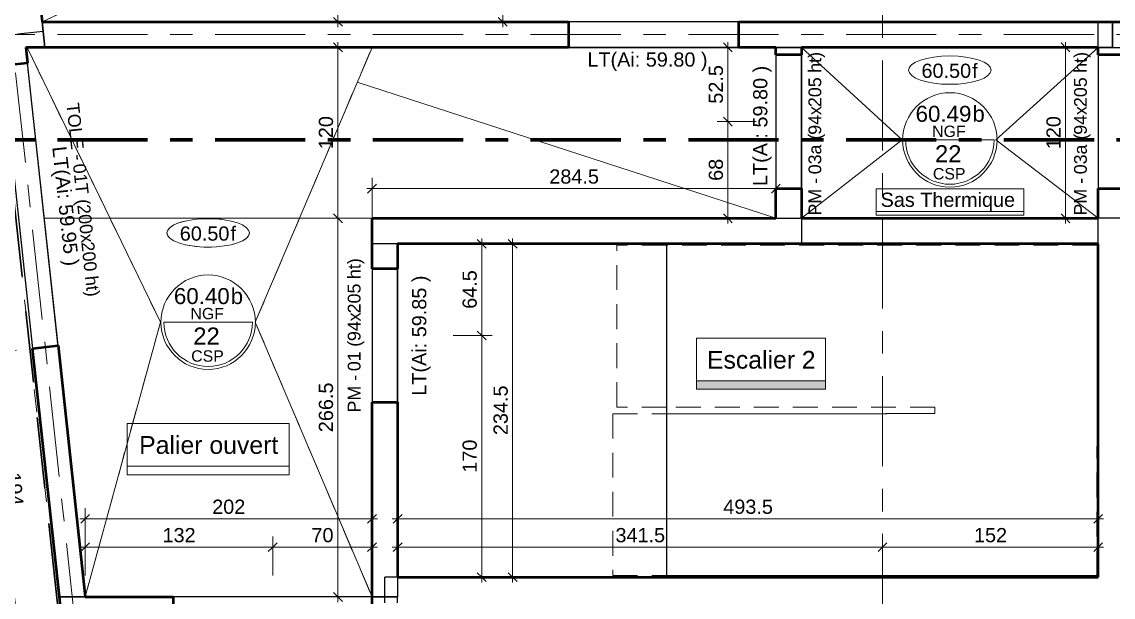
# Model space of a CAD drawing. Header units: metres. Extents: x 399 to 3028, y -427 to 863.
# Drawn here: x 404.52 to 412.21, y -392.71 to -388.66 of the extents above; entities that cross this region are included whole.
import ezdxf

# ---------------------------------------------------------------- set-up
doc = ezdxf.new("R2010")
doc.units = ezdxf.units.M
for name, pattern in [('Caché', [0.265, 0.175, -0.09]), ('Double tiret', [2.75, 1, -0.25, 0.5, -0.25, 0.5, -0.25]), ('Ligne de quadrillage', [1.11125, 0.635, -0.15875, 0.15875, -0.15875]), ('Projeté', [0.198437, 0.119063, -0.079375]), ('Tiret', [0.3175, 0.15875, -0.15875])]:
    doc.linetypes.add(name, pattern=pattern)
for name, color, linetype, lineweight in [('A-ANNO-DIMS', 211, 'Continuous', 9), ('A-ANNO-DIMS-50', 211, 'Continuous', 9), ('A-DETL', 90, 'Continuous', 18), ('A-DETL-GENF', 92, 'Continuous', 18), ('A-DOOR-IDEN', 31, 'Continuous', 18), ('A-FLOR', 192, 'Continuous', 18), ('A-GLAZ-IDEN', 152, 'Continuous', 18), ('A-WALL', 113, 'Continuous', 18), ('G-ANNO-DIMS', 111, 'Continuous', 9), ('G-ANNO-TEXT', 231, 'Continuous', 9), ('L-SITE', 91, 'Double tiret', 35), ('S-FLOR-SYMB', 171, 'Continuous', 9), ('S-GRID', 1, 'Continuous', 9), ('S-STRS-MBND', 31, 'Projeté', 18)]:
    doc.layers.add(name, color=color, linetype=linetype, lineweight=lineweight)
doc.styles.add('Arial', font='arial.ttf', dxfattribs={"height": 0.1})
doc.styles.add('Arial_10', font='arial.ttf', dxfattribs={"height": 0.12})
doc.styles.add('Arial_11', font='arial.ttf', dxfattribs={"height": 0.125})
doc.styles.add('Arial_6', font='arial.ttf', dxfattribs={"height": 0.09})
doc.styles.add('Arial_8', font='arial.ttf', dxfattribs={"height": 0.0016})
doc.styles.add('Arial_9', font='arial.ttf', dxfattribs={"height": 0.1125})
doc.dimstyles.new('AES-_COTATION_1_50', dxfattribs={"dimscale": 0.3048, "dimtxt": 0.102026, "dimasz": 0.205052, "dimexe": 0.246063, "dimexo": 0.0625, "dimgap": 0.016404, "dimtad": 1, "dimdec": 1, "dimlfac": 100, "dimrnd": 0.5, "dimdsep": 46, "dimtxsty": 'Arial', "dimblk1": 'OBLIQUE', "dimblk2": 'OBLIQUE', "dimsah": 1, "dimcen": 0.09, "dimdle": 0.123031, "dimazin": 0, "dimtfac": 1, "dimtdec": 4, "dimtix": 1, "dimtmove": 0, "dimatfit": 3, "dimfxl": 0.656168, "dimfxlon": 1, "dimtvp": 1, "dimtolj": 1, "dimtzin": 0, "dimarcsym": 2})
doc.dimstyles.new('AES-_COTATION_1_50_2', dxfattribs={"dimscale": 0.3048, "dimtxt": 0.102026, "dimasz": 0.205052, "dimexe": 0.246063, "dimexo": 0.0625, "dimgap": 0.016404, "dimtad": 1, "dimdec": 1, "dimlfac": 100, "dimrnd": 0.5, "dimdsep": 46, "dimtxsty": 'Arial', "dimblk1": 'OBLIQUE', "dimblk2": 'OBLIQUE', "dimsah": 1, "dimcen": 0.09, "dimdle": 0.123031, "dimazin": 0, "dimtfac": 1, "dimtdec": 4, "dimtix": 1, "dimtmove": 0, "dimatfit": 3, "dimfxl": 0.656168, "dimfxlon": 1, "dimtvp": 1, "dimtolj": 1, "dimtzin": 0, "dimarcsym": 2})
doc.dimstyles.new('AES-_COTATION_1_50_3', dxfattribs={"dimscale": 0.3048, "dimtxt": 0.102026, "dimasz": 0.205052, "dimexe": 0.246063, "dimexo": 0.0625, "dimgap": 0.016404, "dimtad": 1, "dimdec": 1, "dimlfac": 100, "dimrnd": 0.5, "dimdsep": 46, "dimtxsty": 'Arial', "dimblk1": 'OBLIQUE', "dimblk2": 'OBLIQUE', "dimsah": 1, "dimcen": 0.09, "dimdle": 0.123031, "dimazin": 0, "dimtfac": 1, "dimtdec": 4, "dimtix": 1, "dimtmove": 0, "dimatfit": 3, "dimfxl": 0.656168, "dimfxlon": 1, "dimtvp": 1, "dimtolj": 1, "dimtzin": 0, "dimarcsym": 2})

# ---------------------------------------------------------------- blocks, each defined once
blk = doc.blocks.new('Family - ___-883270-AES_EXE_BET_TZ_R_1_COF_0100-Plan coffrage PH R_1 Diffusion')
at = {"layer": 'A-DETL', "linetype": 'Tiret'}
blk.add_line((441.0484, -340.5755), (447.9666, -373.0035), dxfattribs=at)
at = {"layer": 'L-SITE'}
blk.add_line((441.0484, -340.5755), (447.9666, -373.0035), dxfattribs=at)
blk = doc.blocks.new('AES-Etiquette Dalle CSP brut vide - Dalle bidirectionnelle-1774923-AES_EXE_BET_TZ_R_1_COF_0100-Plan coffrage PH R_1 Diffusion')
at = {"layer": 'S-FLOR-SYMB'}
blk.add_line((-0.00624, 0), (0.00624, 0), dxfattribs=at)
blk.add_circle((0, 0), 0.00665, dxfattribs=at)
blk.add_arc((0, 0), 0.00624, 180, 360, dxfattribs=at)
at = {"layer": 'S-FLOR-SYMB', "char_height": 0.0016, "attachment_point": 1, "style": 'Arial_8'}
for s, insert, width in [('NGF', (-0.00249, 0.00201), 0.0058523), ('CSP', (-0.00239, -0.00396), 0.005692)]:
    blk.add_mtext(s, dxfattribs=dict(at, insert=insert, width=width))
blk = doc.blocks.new('DIMBLOCK27-AES_EXE_BET_TZ_R_1_COF_0100-Plan coffrage PH R_1 Diffusion')
at = {"layer": 'A-ANNO-DIMS-50', "transparency": 16777216}
for p, q in [((409.6911, -388.8353), (409.4161, -388.8353)), ((409.4911, -388.8353), (409.4598, -388.8041)), ((409.4911, -388.7978), (409.4911, -389.3578)), ((409.4911, -388.8353), (409.5223, -388.8666)), ((409.4911, -388.8353), (409.6911, -388.8353)), ((409.6911, -389.3578), (409.4161, -389.3578)), ((409.4911, -389.3578), (409.4598, -389.3266)), ((409.4911, -389.3578), (409.5223, -389.3891)), ((409.4911, -389.3578), (409.6911, -389.3578))]:
    blk.add_line(p, q, dxfattribs=at)
at = {"layer": 'A-ANNO-DIMS-50', "color": 0, "transparency": 16777216, "insert": (409.3562, -389.2315), "char_height": 0.1, "width": 0.323972, "attachment_point": 1, "rotation": 90, "line_spacing_factor": 0.941778, "style": 'Arial'}
blk.add_mtext('52.5', dxfattribs=at)
blk = doc.blocks.new('_Oblique')
at = {"color": 0, "linetype": 'ByBlock', "lineweight": -2}
blk.add_line((-0.5, -0.5), (0.5, 0.5), dxfattribs=at)
blk = doc.blocks.new('DIMBLOCK28-AES_EXE_BET_TZ_R_1_COF_0100-Plan coffrage PH R_1 Diffusion')
at = {"layer": 'A-ANNO-DIMS-50', "transparency": 16777216}
for p, q in [((409.6911, -389.3578), (409.4161, -389.3578)), ((409.4911, -389.3578), (409.4598, -389.3266)), ((409.4911, -389.3578), (409.4911, -390.0753)), ((409.4911, -389.3578), (409.5223, -389.3891)), ((409.4911, -389.3578), (409.6911, -389.3578)), ((409.6911, -390.0377), (409.4161, -390.0378)), ((409.4911, -390.0378), (409.4598, -390.0065)), ((409.4911, -390.0378), (409.6911, -390.0377)), ((409.4911, -390.0378), (409.5223, -390.069))]:
    blk.add_line(p, q, dxfattribs=at)
at = {"layer": 'A-ANNO-DIMS-50', "color": 0, "transparency": 16777216, "insert": (409.3563, -389.7747), "char_height": 0.1, "width": 0.184588, "attachment_point": 1, "rotation": 90, "line_spacing_factor": 0.941778, "style": 'Arial'}
blk.add_mtext('68', dxfattribs=at)
blk = doc.blocks.new('DIMBLOCK32-AES_EXE_BET_TZ_R_1_COF_0100-Plan coffrage PH R_1 Diffusion')
at = {"layer": 'A-ANNO-DIMS-50', "transparency": 16777216}
for p, q in [((407.9567, -390.2178), (407.6817, -390.2178)), ((407.7567, -390.2178), (407.7254, -390.1865)), ((407.7567, -390.1803), (407.7567, -390.8635)), ((407.7567, -390.2178), (407.7879, -390.249)), ((407.7567, -390.2178), (407.9567, -390.2178)), ((407.7567, -390.8635), (407.7254, -390.8322)), ((407.5567, -390.8635), (407.8317, -390.8635)), ((407.7567, -390.8635), (407.5567, -390.8635)), ((407.7567, -390.8635), (407.7879, -390.8947))]:
    blk.add_line(p, q, dxfattribs=at)
at = {"layer": 'A-ANNO-DIMS-50', "color": 0, "transparency": 16777216, "insert": (407.6219, -390.6756), "char_height": 0.1, "width": 0.323972, "attachment_point": 1, "rotation": 90, "line_spacing_factor": 0.941778, "style": 'Arial'}
blk.add_mtext('64.5', dxfattribs=at)
blk = doc.blocks.new('DIMBLOCK33-AES_EXE_BET_TZ_R_1_COF_0100-Plan coffrage PH R_1 Diffusion')
at = {"layer": 'A-ANNO-DIMS-50', "transparency": 16777216}
for p, q in [((407.7567, -390.8635), (407.7254, -390.8322)), ((407.5567, -390.8635), (407.8317, -390.8635)), ((407.7567, -390.8635), (407.5567, -390.8635)), ((407.7567, -390.8635), (407.7567, -392.602)), ((407.7567, -390.8635), (407.7879, -390.8947)), ((407.7567, -392.5645), (407.7254, -392.5332)), ((407.9567, -392.5645), (407.6817, -392.5645)), ((407.7567, -392.5645), (407.7879, -392.5957)), ((407.7567, -392.5645), (407.9567, -392.5645))]:
    blk.add_line(p, q, dxfattribs=at)
at = {"layer": 'A-ANNO-DIMS-50', "color": 0, "transparency": 16777216, "insert": (407.6219, -391.8293), "char_height": 0.1, "width": 0.276883, "attachment_point": 1, "rotation": 90, "line_spacing_factor": 0.941778, "style": 'Arial'}
blk.add_mtext('170', dxfattribs=at)
blk = doc.blocks.new('DIMBLOCK34-AES_EXE_BET_TZ_R_1_COF_0100-Plan coffrage PH R_1 Diffusion')
at = {"layer": 'A-ANNO-DIMS-50', "transparency": 16777216}
for p, q in [((408.1749, -390.2178), (407.8999, -390.2178)), ((407.9749, -390.2178), (407.9436, -390.1865)), ((407.9749, -390.1803), (407.9749, -392.602)), ((407.9749, -390.2178), (408.0061, -390.249)), ((407.9749, -390.2178), (408.1749, -390.2178)), ((407.9749, -392.5645), (407.9436, -392.5332)), ((408.1749, -392.5645), (407.8999, -392.5645)), ((407.9749, -392.5645), (408.0061, -392.5957)), ((407.9749, -392.5645), (408.1749, -392.5645))]:
    blk.add_line(p, q, dxfattribs=at)
at = {"layer": 'A-ANNO-DIMS-50', "color": 0, "transparency": 16777216, "insert": (407.8401, -391.5646), "char_height": 0.1, "width": 0.416266, "attachment_point": 1, "rotation": 90, "line_spacing_factor": 0.941778, "style": 'Arial'}
blk.add_mtext('234.5', dxfattribs=at)
blk = doc.blocks.new('DIMBLOCK35-AES_EXE_BET_TZ_R_1_COF_0100-Plan coffrage PH R_1 Diffusion')
at = {"layer": 'A-ANNO-DIMS-50', "transparency": 16777216}
for p, q in [((407.1645, -392.3536), (407.1645, -392.0786)), ((412.0998, -392.3536), (412.0998, -392.0786)), ((412.1373, -392.1536), (407.127, -392.1536)), ((407.1645, -392.1536), (407.1332, -392.1849)), ((407.1645, -392.1536), (407.1957, -392.1224)), ((407.1645, -392.1536), (407.1645, -392.3536)), ((412.0998, -392.1536), (412.0685, -392.1849)), ((412.0998, -392.1536), (412.131, -392.1224)), ((412.0998, -392.1536), (412.0998, -392.3536))]:
    blk.add_line(p, q, dxfattribs=at)
at = {"layer": 'A-ANNO-DIMS-50', "color": 0, "transparency": 16777216, "insert": (409.4587, -392.0188), "char_height": 0.1, "width": 0.416266, "attachment_point": 1, "line_spacing_factor": 0.941778, "style": 'Arial'}
blk.add_mtext('493.5', dxfattribs=at)
blk = doc.blocks.new('DIMBLOCK328-AES_EXE_BET_TZ_R_1_COF_0100-Plan coffrage PH R_1 Diffusion')
at = {"layer": 'A-ANNO-DIMS-50', "transparency": 16777216}
for p, q in [((404.4794, -390.9664), (404.206, -390.9959)), ((404.2806, -390.9878), (404.2462, -390.9601)), ((404.2766, -390.9505), (404.4929, -392.9548)), ((404.2806, -390.9878), (404.4794, -390.9664)), ((404.2806, -390.9878), (404.315, -391.0155)), ((404.6877, -392.8961), (404.4143, -392.9256)), ((404.4889, -392.9175), (404.4545, -392.8898)), ((404.4889, -392.9175), (404.6877, -392.8961)), ((404.4889, -392.9175), (404.5233, -392.9453))]:
    blk.add_line(p, q, dxfattribs=at)
at = {"layer": 'A-ANNO-DIMS-50', "color": 0, "transparency": 16777216, "insert": (404.5064, -391.8235), "char_height": 0.1, "width": 0.276883, "attachment_point": 1, "rotation": 276.16056, "line_spacing_factor": 0.941778, "style": 'Arial'}
blk.add_mtext('194', dxfattribs=at)
blk = doc.blocks.new('DIMBLOCK603-AES_EXE_BET_TZ_R_1_COF_0100-Plan coffrage PH R_1 Diffusion')
at = {"layer": 'A-ANNO-DIMS-50', "transparency": 16777216}
for p, q in [((406.9443, -384.928), (406.6693, -384.928)), ((406.7443, -384.928), (406.7131, -384.8967)), ((406.7443, -384.8905), (406.7443, -388.6928)), ((406.7443, -384.928), (406.7756, -384.9592)), ((406.7443, -384.928), (406.9443, -384.928)), ((406.9443, -388.6553), (406.6693, -388.6553)), ((406.7443, -388.6553), (406.7131, -388.6241)), ((406.7443, -388.6553), (406.7756, -388.6866)), ((406.7443, -388.6553), (406.9443, -388.6553))]:
    blk.add_line(p, q, dxfattribs=at)
at = {"layer": 'A-ANNO-DIMS-50', "color": 0, "transparency": 16777216, "insert": (406.6095, -386.9651), "char_height": 0.1, "width": 0.416266, "attachment_point": 1, "rotation": 90, "line_spacing_factor": 0.941778, "style": 'Arial'}
blk.add_mtext('372.5', dxfattribs=at)
blk = doc.blocks.new('DIMBLOCK690-AES_EXE_BET_TZ_R_1_COF_0100-Plan coffrage PH R_1 Diffusion')
at = {"layer": 'A-ANNO-DIMS-50', "transparency": 16777216}
for p, q in [((408.1049, -387.2751), (407.8299, -387.2751)), ((407.9049, -387.2751), (407.8737, -387.2438)), ((407.9049, -387.2751), (407.9049, -388.6928)), ((407.9049, -387.2751), (407.9362, -387.3063)), ((407.9049, -387.2751), (408.1049, -387.2751)), ((408.1049, -388.6553), (407.8299, -388.6553)), ((407.9049, -388.6553), (407.8737, -388.6241)), ((407.9049, -388.6553), (407.9362, -388.6866)), ((407.9049, -388.6553), (408.1049, -388.6553))]:
    blk.add_line(p, q, dxfattribs=at)
at = {"layer": 'A-ANNO-DIMS-50', "color": 0, "transparency": 16777216, "insert": (407.7701, -388.0806), "char_height": 0.1, "width": 0.276883, "attachment_point": 1, "rotation": 90, "line_spacing_factor": 0.941778, "style": 'Arial'}
blk.add_mtext('138', dxfattribs=at)
blk = doc.blocks.new('DIMBLOCK691-AES_EXE_BET_TZ_R_1_COF_0100-Plan coffrage PH R_1 Diffusion')
at = {"layer": 'A-ANNO-DIMS-50', "transparency": 16777216}
for p, q in [((404.9631, -392.5536), (404.9631, -392.2786)), ((406.2846, -392.5536), (406.2846, -392.2786)), ((404.9256, -392.3536), (406.2846, -392.3536)), ((404.9631, -392.3536), (404.9319, -392.3848)), ((404.9631, -392.3536), (404.9944, -392.3223)), ((404.9631, -392.3536), (404.9631, -392.5536)), ((406.2846, -392.3536), (406.2533, -392.3848)), ((406.2846, -392.3536), (406.3158, -392.3223)), ((406.2846, -392.3536), (406.2846, -392.5536))]:
    blk.add_line(p, q, dxfattribs=at)
at = {"layer": 'A-ANNO-DIMS-50', "color": 0, "transparency": 16777216, "insert": (405.5085, -392.2187), "char_height": 0.1, "width": 0.276883, "attachment_point": 1, "line_spacing_factor": 0.941778, "style": 'Arial'}
blk.add_mtext('132', dxfattribs=at)
blk = doc.blocks.new('DIMBLOCK692-AES_EXE_BET_TZ_R_1_COF_0100-Plan coffrage PH R_1 Diffusion')
at = {"layer": 'A-ANNO-DIMS-50', "transparency": 16777216}
for p, q in [((406.9845, -392.1536), (406.9845, -392.4286)), ((406.9845, -392.3536), (406.9845, -392.1536)), ((406.2846, -392.5536), (406.2846, -392.2786)), ((406.2846, -392.3536), (406.2533, -392.3848)), ((406.2846, -392.3536), (406.3158, -392.3223)), ((406.2846, -392.3536), (407.022, -392.3536)), ((406.2846, -392.3536), (406.2846, -392.5536)), ((406.9845, -392.3536), (406.9532, -392.3848)), ((406.9845, -392.3536), (407.0157, -392.3223))]:
    blk.add_line(p, q, dxfattribs=at)
at = {"layer": 'A-ANNO-DIMS-50', "color": 0, "transparency": 16777216, "insert": (406.5576, -392.2187), "char_height": 0.1, "width": 0.184588, "attachment_point": 1, "line_spacing_factor": 0.941778, "style": 'Arial'}
blk.add_mtext('70', dxfattribs=at)
blk = doc.blocks.new('DIMBLOCK693-AES_EXE_BET_TZ_R_1_COF_0100-Plan coffrage PH R_1 Diffusion')
at = {"layer": 'A-ANNO-DIMS-50', "transparency": 16777216}
for p, q in [((406.9845, -391.9536), (406.9845, -392.2286)), ((406.9845, -392.1536), (406.9845, -391.9536)), ((404.9631, -392.3536), (404.9631, -392.0786)), ((404.9256, -392.1536), (407.022, -392.1536)), ((404.9631, -392.1536), (404.9319, -392.1849)), ((404.9631, -392.1536), (404.9944, -392.1224)), ((404.9631, -392.1536), (404.9631, -392.3536)), ((406.9845, -392.1536), (406.9532, -392.1849)), ((406.9845, -392.1536), (407.0157, -392.1224))]:
    blk.add_line(p, q, dxfattribs=at)
at = {"layer": 'A-ANNO-DIMS-50', "color": 0, "transparency": 16777216, "insert": (405.8584, -392.0188), "char_height": 0.1, "width": 0.276883, "attachment_point": 1, "line_spacing_factor": 0.941778, "style": 'Arial'}
blk.add_mtext('202', dxfattribs=at)
blk = doc.blocks.new('DIMBLOCK694-AES_EXE_BET_TZ_R_1_COF_0100-Plan coffrage PH R_1 Diffusion')
at = {"layer": 'A-ANNO-DIMS-50', "transparency": 16777216}
for p, q in [((409.8288, -389.629), (409.8288, -389.904)), ((409.8288, -389.829), (409.8288, -389.629)), ((406.9845, -390.029), (406.9845, -389.754)), ((406.947, -389.829), (409.8663, -389.829)), ((406.9845, -389.829), (406.9532, -389.8603)), ((406.9845, -389.829), (407.0157, -389.7978)), ((406.9845, -389.829), (406.9845, -390.029)), ((409.8288, -389.829), (409.7975, -389.8603)), ((409.8288, -389.829), (409.86, -389.7978))]:
    blk.add_line(p, q, dxfattribs=at)
at = {"layer": 'A-ANNO-DIMS-50', "color": 0, "transparency": 16777216, "insert": (408.2332, -389.6942), "char_height": 0.1, "width": 0.416266, "attachment_point": 1, "line_spacing_factor": 0.941778, "style": 'Arial'}
blk.add_mtext('284.5', dxfattribs=at)
blk = doc.blocks.new('DIMBLOCK695-AES_EXE_BET_TZ_R_1_COF_0100-Plan coffrage PH R_1 Diffusion')
at = {"layer": 'A-ANNO-DIMS-50', "transparency": 16777216}
for p, q in [((412.0698, -388.8353), (411.7948, -388.8353)), ((411.8698, -388.8353), (411.8385, -388.804)), ((411.8698, -388.7978), (411.8698, -390.0753)), ((411.8698, -388.8353), (411.901, -388.8665)), ((411.8698, -388.8353), (412.0698, -388.8353)), ((412.0698, -390.0377), (411.7948, -390.0378)), ((411.8698, -390.0378), (411.8385, -390.0065)), ((411.8698, -390.0378), (412.0698, -390.0377)), ((411.8698, -390.0378), (411.901, -390.069))]:
    blk.add_line(p, q, dxfattribs=at)
at = {"layer": 'A-ANNO-DIMS-50', "color": 0, "transparency": 16777216, "insert": (411.7349, -389.5519), "char_height": 0.1, "width": 0.276883, "attachment_point": 1, "rotation": 90, "line_spacing_factor": 0.941778, "style": 'Arial'}
blk.add_mtext('120', dxfattribs=at)
blk = doc.blocks.new('DIMBLOCK696-AES_EXE_BET_TZ_R_1_COF_0100-Plan coffrage PH R_1 Diffusion')
at = {"layer": 'A-ANNO-DIMS-50', "transparency": 16777216}
for p, q in [((410.5806, -392.5536), (410.5806, -392.2786)), ((412.0998, -392.5536), (412.0998, -392.2786)), ((410.5806, -392.3536), (410.5494, -392.3848)), ((410.5806, -392.3536), (410.6119, -392.3223)), ((412.1373, -392.3536), (410.5806, -392.3536)), ((410.5806, -392.3536), (410.5806, -392.5536)), ((412.0998, -392.3536), (412.0685, -392.3848)), ((412.0998, -392.3536), (412.131, -392.3223)), ((412.0998, -392.3536), (412.0998, -392.5536))]:
    blk.add_line(p, q, dxfattribs=at)
at = {"layer": 'A-ANNO-DIMS-50', "color": 0, "transparency": 16777216, "insert": (411.2248, -392.2187), "char_height": 0.1, "width": 0.276883, "attachment_point": 1, "line_spacing_factor": 0.941778, "style": 'Arial'}
blk.add_mtext('152', dxfattribs=at)
blk = doc.blocks.new('DIMBLOCK697-AES_EXE_BET_TZ_R_1_COF_0100-Plan coffrage PH R_1 Diffusion')
at = {"layer": 'A-ANNO-DIMS-50', "transparency": 16777216}
for p, q in [((407.1645, -392.5536), (407.1645, -392.2786)), ((410.5806, -392.5536), (410.5806, -392.2786)), ((410.5806, -392.3536), (407.127, -392.3536)), ((407.1645, -392.3536), (407.1332, -392.3848)), ((407.1645, -392.3536), (407.1957, -392.3223)), ((407.1645, -392.3536), (407.1645, -392.5536)), ((410.5806, -392.3536), (410.5494, -392.3848)), ((410.5806, -392.3536), (410.6119, -392.3223)), ((410.5806, -392.3536), (410.5806, -392.5536))]:
    blk.add_line(p, q, dxfattribs=at)
at = {"layer": 'A-ANNO-DIMS-50', "color": 0, "transparency": 16777216, "insert": (408.6991, -392.2187), "char_height": 0.1, "width": 0.416266, "attachment_point": 1, "line_spacing_factor": 0.941778, "style": 'Arial'}
blk.add_mtext('341.5', dxfattribs=at)
blk = doc.blocks.new('AES-Etiquette Dalle CSP brut vide - Dalle bidirectionnelle-1773719-AES_EXE_BET_TZ_R_1_COF_0100-Plan coffrage PH R_1 Diffusion')
at = {"layer": 'S-FLOR-SYMB'}
blk.add_line((-0.00624, 0), (0.00624, 0), dxfattribs=at)
blk.add_circle((0, 0), 0.00665, dxfattribs=at)
blk.add_arc((0, 0), 0.00624, 180, 360, dxfattribs=at)
at = {"layer": 'S-FLOR-SYMB', "char_height": 0.0016, "attachment_point": 1, "style": 'Arial_8'}
for s, insert, width in [('NGF', (-0.00249, 0.00201), 0.0058523), ('CSP', (-0.00239, -0.00396), 0.005692)]:
    blk.add_mtext(s, dxfattribs=dict(at, insert=insert, width=width))
blk = doc.blocks.new('DIMBLOCK701-AES_EXE_BET_TZ_R_1_COF_0100-Plan coffrage PH R_1 Diffusion')
at = {"layer": 'A-ANNO-DIMS-50', "transparency": 16777216}
for p, q in [((406.7443, -390.0003), (406.7443, -392.7413)), ((406.9443, -390.0378), (406.6693, -390.0378)), ((406.7443, -390.0378), (406.7131, -390.0065)), ((406.7443, -390.0378), (406.7756, -390.069)), ((406.7443, -390.0378), (406.9443, -390.0378)), ((406.7443, -392.7038), (406.7131, -392.6726)), ((406.9443, -392.7038), (406.6693, -392.7038)), ((406.7443, -392.7038), (406.7756, -392.7351)), ((406.7443, -392.7038), (406.9443, -392.7038))]:
    blk.add_line(p, q, dxfattribs=at)
at = {"layer": 'A-ANNO-DIMS-50', "color": 0, "transparency": 16777216, "insert": (406.6095, -391.5442), "char_height": 0.1, "width": 0.416266, "attachment_point": 1, "rotation": 90, "line_spacing_factor": 0.941778, "style": 'Arial'}
blk.add_mtext('266.5', dxfattribs=at)
blk = doc.blocks.new('DIMBLOCK702-AES_EXE_BET_TZ_R_1_COF_0100-Plan coffrage PH R_1 Diffusion')
at = {"layer": 'A-ANNO-DIMS-50', "transparency": 16777216}
for p, q in [((406.9443, -388.8353), (406.6693, -388.8353)), ((406.7443, -388.8353), (406.7131, -388.8041)), ((406.7443, -388.7978), (406.7443, -390.0753)), ((406.7443, -388.8353), (406.7756, -388.8666)), ((406.7443, -388.8353), (406.9443, -388.8353)), ((406.9443, -390.0378), (406.6693, -390.0378)), ((406.7443, -390.0378), (406.7131, -390.0065)), ((406.7443, -390.0378), (406.7756, -390.069)), ((406.7443, -390.0378), (406.9443, -390.0378))]:
    blk.add_line(p, q, dxfattribs=at)
at = {"layer": 'A-ANNO-DIMS-50', "color": 0, "transparency": 16777216, "insert": (406.6095, -389.5519), "char_height": 0.1, "width": 0.276883, "attachment_point": 1, "rotation": 90, "line_spacing_factor": 0.941778, "style": 'Arial'}
blk.add_mtext('120', dxfattribs=at)

msp = doc.modelspace()

# ---------------------------------------------------------------- hatches: boundary and pattern name
at = {"layer": 'A-DETL-GENF'}
msp.add_hatch(color=9, dxfattribs=at).paths.add_polyline_path([(409.2695, -391.2422), (410.1788, -391.2422), (410.1788, -391.1822), (409.2695, -391.1822)])

# ---------------------------------------------------------------- linework, layer by layer
at = {"layer": 'A-DETL', "color": 51}
for p, q in [((409.7247, -386.2656), (404.661, -388.6553)), ((405.4938, -390.7696), (404.5538, -388.8353)), ((406.1618, -390.7696), (406.9845, -388.8353)), ((410.7177, -389.4865), (410.0096, -388.8352)), ((411.3796, -389.4863), (412.0998, -388.8353)), ((406.8805, -389.0798), (409.8288, -390.0378)), ((410.7177, -389.4865), (410.0087, -390.0378)), ((411.3796, -389.4863), (412.0998, -390.0378)), ((405.4938, -390.7696), (404.9631, -392.7038)), ((406.1618, -390.7696), (406.9845, -392.7038))]:
    msp.add_line(p, q, dxfattribs=at)
at = {"layer": 'A-DETL', "linetype": 'Tiret'}
for p, q in [((409.7247, -386.2656), (404.661, -388.6553)), ((405.4938, -390.7696), (404.5538, -388.8353)), ((406.1618, -390.7696), (406.9845, -388.8353)), ((405.4938, -390.7696), (404.9631, -392.7038)), ((406.1618, -390.7696), (406.9845, -392.7038))]:
    msp.add_line(p, q, dxfattribs=at)
at = {"layer": 'A-DETL'}
for p, q in [((410.5347, -389.8307), (411.5747, -389.8307)), ((410.5347, -389.9907), (410.5347, -389.8307)), ((411.5747, -389.8307), (411.5747, -389.9907)), ((411.5747, -389.9907), (410.5347, -389.9907)), ((410.5347, -389.9907), (410.5347, -390.0154)), ((411.5747, -389.9907), (410.5347, -389.9907)), ((411.5747, -390.0154), (411.5747, -389.9907)), ((406.9845, -390.0378), (404.6753, -390.0378)), ((410.5347, -390.0154), (411.5747, -390.0154)), ((409.2695, -390.8822), (410.1788, -390.8822)), ((409.2695, -391.1822), (409.2695, -390.8822)), ((410.1788, -390.8822), (410.1788, -391.1822)), ((410.1788, -391.1822), (409.2695, -391.1822)), ((409.2695, -391.1822), (409.2695, -391.2422)), ((410.1788, -391.1822), (409.2695, -391.1822)), ((410.1788, -391.2422), (410.1788, -391.1822)), ((409.2695, -391.2422), (410.1788, -391.2422)), ((405.2599, -391.4832), (406.3999, -391.4832)), ((405.2599, -391.7832), (405.2599, -391.4832)), ((406.3999, -391.4832), (406.3999, -391.7832)), ((406.3999, -391.7832), (405.2599, -391.7832)), ((405.2599, -391.7832), (405.2599, -391.8432)), ((406.3999, -391.7832), (405.2599, -391.7832)), ((405.2599, -391.8432), (406.3999, -391.8432)), ((406.3999, -391.8432), (406.3999, -391.7832))]:
    msp.add_line(p, q, dxfattribs=at)
at = {"layer": 'A-DETL', "color": 51}
for centre in [(411.0547, -388.9951), (405.8299, -390.141)]:
    msp.add_ellipse(centre, major_axis=(-0.2909, 0), ratio=0.343791, dxfattribs=at)
at = {"layer": 'A-DETL', "linetype": 'Tiret'}
msp.add_ellipse((405.8299, -390.141), major_axis=(-0.2909, 0), ratio=0.343791, dxfattribs=at)
at = {"layer": 'A-DETL-GENF', "linetype": 'Tiret'}
for p, q in [((411.5747, -389.9907), (410.5347, -389.9907)), ((410.5347, -389.9907), (410.5347, -390.0154)), ((411.5747, -390.0154), (411.5747, -389.9907)), ((410.5347, -390.0154), (411.5747, -390.0154)), ((410.1788, -391.1822), (409.2695, -391.1822)), ((409.2695, -391.1822), (409.2695, -391.2422)), ((410.1788, -391.2422), (410.1788, -391.1822)), ((409.2695, -391.2422), (410.1788, -391.2422)), ((406.3999, -391.7832), (405.2599, -391.7832)), ((405.2599, -391.7832), (405.2599, -391.8432)), ((405.2599, -391.8432), (406.3999, -391.8432)), ((406.3999, -391.8432), (406.3999, -391.7832))]:
    msp.add_line(p, q, dxfattribs=at)
at = {"layer": 'A-FLOR', "color": 31, "lineweight": 25}
for p, q in [((404.661, -388.6554), (404.4659, -386.8453)), ((404.6804, -388.8354), (404.661, -388.6554)), ((404.5456, -388.8354), (410.0096, -388.8353)), ((404.9631, -392.7038), (404.5456, -388.8354)), ((410.0096, -388.8353), (404.6804, -388.8354)), ((410.0087, -390.0378), (410.0096, -388.8352)), ((410.0096, -388.8353), (410.0087, -390.0378)), ((410.0087, -390.0378), (410.0086, -390.2178)), ((412.0998, -390.0378), (410.0087, -390.0378)), ((412.2797, -390.0378), (412.0998, -390.0378)), ((410.0086, -390.2178), (407.1645, -390.2178)), ((407.1645, -390.2178), (407.1645, -392.7038)), ((407.1645, -390.2178), (409.0597, -390.2178)), ((407.1645, -392.5645), (407.1645, -390.2178)), ((409.0597, -390.2178), (409.0598, -392.5645)), ((409.0598, -392.5645), (407.1645, -392.5645)), ((406.9845, -392.7038), (404.9631, -392.7038)), ((407.1645, -392.7038), (406.9845, -392.7038))]:
    msp.add_line(p, q, dxfattribs=at)
at = {"layer": 'A-WALL', "color": 2, "lineweight": 50}
for p, q in [((404.4659, -386.8453), (404.661, -388.6554)), ((404.661, -388.6554), (408.3688, -388.6553)), ((408.3688, -388.6553), (408.3688, -388.8353)), ((409.5688, -388.8353), (409.5688, -388.6553)), ((409.5688, -388.6553), (412.2006, -388.6553)), ((412.2006, -388.6553), (414.66, -388.6552)), ((408.3688, -388.8353), (404.5456, -388.8354)), ((404.5456, -388.8354), (404.5575, -388.9463)), ((409.8288, -388.8353), (409.5688, -388.8353)), ((409.8288, -388.8878), (409.8288, -388.8353)), ((412.0998, -388.8353), (410.0088, -388.8353)), ((410.0088, -388.8353), (410.0088, -388.8878)), ((412.0998, -388.8878), (412.0998, -388.8353)), ((410.0088, -388.8878), (409.8288, -388.8878)), ((412.2798, -388.8878), (412.0998, -388.8878)), ((404.5575, -388.9463), (404.3786, -388.9656)), ((409.8288, -390.0378), (409.8288, -389.8278)), ((409.8288, -389.8278), (410.0088, -389.8278)), ((410.0088, -389.8278), (410.0088, -390.0378)), ((412.0998, -390.0378), (412.0998, -389.8278)), ((412.0998, -389.8278), (412.2798, -389.8278)), ((406.9845, -390.2178), (406.9845, -390.0378)), ((406.9845, -390.0378), (409.8288, -390.0378)), ((410.0088, -390.0378), (412.0998, -390.0378)), ((406.9845, -390.3935), (406.9845, -390.2178)), ((412.0998, -390.2178), (407.1645, -390.2178)), ((407.1645, -390.2178), (407.1645, -390.3935)), ((412.0998, -392.5645), (412.0998, -390.2178)), ((407.1645, -390.3935), (406.9845, -390.3935)), ((404.5932, -390.9541), (404.7722, -390.9348)), ((404.7821, -392.7038), (404.5932, -390.9541)), ((404.7722, -390.9348), (404.9631, -392.7038)), ((406.9845, -392.7038), (406.9845, -391.3335)), ((406.9845, -391.3335), (407.1645, -391.3335)), ((407.1645, -391.3335), (407.1645, -392.5645)), ((407.1645, -392.5645), (412.0998, -392.5645)), ((404.8015, -392.8838), (404.7821, -392.7038)), ((404.9631, -392.7038), (405.5846, -392.7038)), ((405.5846, -392.7038), (405.5846, -392.8838)), ((406.9846, -392.8838), (406.9846, -392.7038))]:
    msp.add_line(p, q, dxfattribs=at)
at = {"layer": 'A-WALL', "color": 3, "lineweight": 25}
for p, q in [((404.661, -388.6554), (404.6804, -388.8354)), ((404.6681, -388.7214), (404.661, -388.6554)), ((409.5688, -388.6553), (408.3688, -388.6553)), ((412.0998, -388.8352), (412.0998, -388.6553)), ((412.2006, -388.6553), (412.0998, -388.6553)), ((412.2006, -388.6553), (412.2006, -388.8353)), ((412.2006, -388.8352), (412.2006, -388.6553)), ((404.4891, -388.7407), (404.6681, -388.7214)), ((408.3688, -388.8353), (409.5688, -388.8353)), ((410.0087, -388.8353), (409.8288, -388.8353)), ((410.0088, -388.8353), (409.8288, -388.8353)), ((412.0998, -388.8353), (412.2798, -388.8353)), ((412.2006, -388.8353), (412.0998, -388.8353)), ((412.0998, -388.8353), (412.2006, -388.8353)), ((409.8288, -388.8878), (409.8288, -389.8278)), ((410.0088, -389.8278), (410.0088, -388.8878)), ((412.0998, -388.8878), (412.0998, -389.8278)), ((404.3786, -388.9656), (404.5932, -390.9541)), ((404.7722, -390.9348), (404.5575, -388.9463)), ((409.8288, -390.0378), (410.0087, -390.0378)), ((409.8288, -390.0378), (410.0087, -390.0378)), ((412.0998, -390.2178), (412.0998, -390.0378)), ((412.0998, -390.2177), (412.0998, -390.0378)), ((407.1645, -390.2178), (406.9845, -390.2178)), ((407.1645, -390.2178), (406.9845, -390.2178)), ((406.9845, -390.3935), (406.9845, -391.3335)), ((407.1645, -391.3335), (407.1645, -390.3935)), ((407.0745, -392.7445), (407.0745, -392.5645)), ((407.1645, -392.5645), (407.0745, -392.5645)), ((407.1645, -392.5645), (407.1645, -392.7038)), ((404.9631, -392.7038), (404.7821, -392.7038)), ((404.7821, -392.7038), (404.9631, -392.7038)), ((406.9846, -392.7038), (405.5846, -392.7038)), ((406.9845, -392.7038), (406.9845, -392.7445)), ((406.9845, -392.7038), (407.1645, -392.7038)), ((406.9846, -392.7038), (407.0745, -392.7038)), ((407.0745, -392.7038), (407.1645, -392.7038)), ((407.1645, -392.7445), (407.1645, -392.7038)), ((407.1645, -392.7445), (407.1645, -392.7038))]:
    msp.add_line(p, q, dxfattribs=at)
at = {"layer": 'G-ANNO-DIMS'}
for p, q in [((404.6337, -389.6519), (404.6337, -389.6519)), ((404.6337, -389.6519), (404.6337, -389.6519)), ((412.0998, -389.737), (412.0998, -389.737)), ((412.0998, -389.737), (412.0998, -389.737)), ((407.1645, -390.5532), (407.1645, -391.1834)), ((407.1645, -390.5532), (407.1645, -390.5532))]:
    msp.add_line(p, q, dxfattribs=at)
at = {"layer": 'S-GRID', "linetype": 'Ligne de quadrillage'}
for p, q in [((403.5199, -380.1753), (408.2565, -424.0576)), ((410.5811, -424.0104), (410.5805, -380.1749)), ((402.5455, -388.7449), (470.4951, -388.7439))]:
    msp.add_line(p, q, dxfattribs=at)
at = {"layer": 'S-GRID', "linetype": 'Ligne de quadrillage', "lineweight": 100}
msp.add_line((402.5455, -389.4864), (470.4951, -389.4864), dxfattribs=at)
at = {"layer": 'S-STRS-MBND', "color": 11, "linetype": 'Caché'}
for p, q in [((408.7097, -391.3678), (408.7097, -390.2278)), ((409.0597, -390.2278), (408.7097, -390.2278)), ((408.7097, -391.3678), (408.7097, -390.2278)), ((409.0597, -390.2278), (408.7097, -390.2278)), ((412.0934, -390.2277), (409.0597, -390.2278)), ((412.0934, -390.2277), (409.0597, -390.2278)), ((412.0898, -392.5536), (412.0934, -390.2277)), ((412.0898, -392.5536), (412.0934, -390.2277)), ((409.0597, -391.3678), (408.7097, -391.3678)), ((409.0597, -391.3678), (408.7097, -391.3678)), ((410.9497, -391.3677), (409.0597, -391.3678)), ((410.9497, -391.3677), (409.0597, -391.3678)), ((410.9497, -391.4136), (410.9497, -391.3677)), ((410.9497, -391.4136), (410.9497, -391.3677)), ((408.6797, -391.4137), (410.9497, -391.4136)), ((408.6797, -391.4137), (408.6798, -392.5523)), ((408.6797, -391.4137), (408.6798, -392.5523)), ((408.6797, -391.4137), (409.0597, -391.4137)), ((409.0597, -391.4137), (410.9497, -391.4136)), ((408.6798, -392.5523), (412.0898, -392.5536)), ((408.6798, -392.5523), (409.0598, -392.5525)), ((409.0598, -392.5525), (412.0898, -392.5536))]:
    msp.add_line(p, q, dxfattribs=at)

# ---------------------------------------------------------------- block references
at = {"layer": 'L-SITE', "linetype": 'Tiret', "lineweight": 18, "rotation": 354.117617010805}
msp.add_blockref('Family - ___-883270-AES_EXE_BET_TZ_R_1_COF_0100-Plan coffrage PH R_1 Diffusion', (0, 0), dxfattribs=at)
at = {"layer": 'S-FLOR-SYMB', "xscale": 49.99999999999996, "yscale": 49.99999999999996, "zscale": 49.99999999999996}
for name, p in [('AES-Etiquette Dalle CSP brut vide - Dalle bidirectionnelle-1773719-AES_EXE_BET_TZ_R_1_COF_0100-Plan coffrage PH R_1 Diffusion', (411.0547, -389.4864)), ('AES-Etiquette Dalle CSP brut vide - Dalle bidirectionnelle-1774923-AES_EXE_BET_TZ_R_1_COF_0100-Plan coffrage PH R_1 Diffusion', (405.8299, -390.7696))]:
    msp.add_blockref(name, p, dxfattribs=at)

# ---------------------------------------------------------------- texts
at = {"layer": 'A-DOOR-IDEN', "lineweight": 9, "char_height": 0.09, "attachment_point": 1, "rotation": 90, "style": 'Arial_6'}
for s, insert, width in [('ht)', (410.0588, -389.0139), 0.172363), ('ht)', (411.9295, -389.0139), 0.172363), ('205 ', (410.0588, -389.2553), 0.292616), ('205 ', (411.9295, -389.2553), 0.292616), ('\\fArial|b0|i0|c178|p34|;x', (410.0588, -389.3115), 0.068143), ('\\fArial|b0|i0|c178|p34|;x', (411.9295, -389.3115), 0.068143), ('94', (410.0588, -389.4504), 0.168354), ('94', (411.9295, -389.4504), 0.168354), ('a (', (410.0588, -389.5893), 0.168354), ('a (', (411.9295, -389.5893), 0.168354), ('03', (410.0588, -389.7282), 0.168354), ('03', (411.9295, -389.7282), 0.168354), ('PM - ', (410.0588, -390.0193), 0.352742), ('PM - ', (411.9295, -390.0193), 0.352742), ('ht)', (406.8133, -390.4661), 0.172363), ('205 ', (406.8133, -390.7076), 0.292616), ('94', (406.8133, -390.9027), 0.168354), ('\\fArial|b0|i0|c178|p34|;x', (406.8133, -390.7638), 0.068143), ('\\fArial|b0|i0|c178|p34|;(', (406.8133, -390.9424), 0.048101), ('01 ', (406.8133, -391.1144), 0.208439), ('PM - ', (406.8133, -391.4054), 0.352742)]:
    msp.add_mtext(s, dxfattribs=dict(at, insert=insert, width=width))
at = {"layer": 'A-GLAZ-IDEN', "lineweight": 9, "char_height": 0.09, "attachment_point": 1, "rotation": 276.16056, "style": 'Arial_6'}
for s, insert, width in [('TOLE - ', (404.9201, -389.2216), 0.521097), ('01', (404.9662, -389.649), 0.168354), ('T (', (404.9811, -389.7871), 0.18038), ('200', (404.9971, -389.9351), 0.252532), ('\\fArial|b0|i0|c178|p34|;x', (405.0195, -390.1423), 0.068143), ('200 ', (405.0255, -390.1982), 0.292616), ('ht)', (405.0514, -390.4382), 0.172363)]:
    msp.add_mtext(s, dxfattribs=dict(at, insert=insert, width=width))
at = {"layer": 'G-ANNO-DIMS', "char_height": 0.1, "width": 1.011239, "attachment_point": 1, "line_spacing_factor": 0.941778, "style": 'Arial'}
for s, insert, rotation in [('LT(Ai: 59.80 )', (408.5014, -388.8704), 0.00085), ('LT(Ai: 59.80 )', (409.6691, -389.8109), 90), ('LT(Ai: 59.95 )', (404.8309, -389.5261), 276.16056), ('LT(Ai: 59.85 )', (407.2666, -391.2873), 90)]:
    msp.add_mtext(s, dxfattribs=dict(at, insert=insert, rotation=rotation))
at = {"layer": 'G-ANNO-TEXT', "color": 41, "char_height": 0.1, "attachment_point": 1, "style": 'Arial'}
for s, insert, width in [('60.50', (410.8548, -388.9496), 0.432911), ('\\fArial|b0|i0|c178|p34|;f', (411.212, -388.9496), 0.05211), ('60.50', (405.63, -390.0956), 0.432911), ('\\fArial|b0|i0|c178|p34|;f', (405.9872, -390.0956), 0.05211)]:
    msp.add_mtext(s, dxfattribs=dict(at, insert=insert, width=width))
at = {"layer": 'G-ANNO-TEXT', "color": 7, "attachment_point": 1}
for s, insert, char_height, width, style in [('Sas Thermique', (410.5669, -389.8577), 0.1, 1.174472, 'Arial'), ('Escalier ', (409.3436, -390.9716), 0.125, 0.809704, 'Arial_11'), ('\\fArial|b0|i0|c178|p34|;2', (410.0117, -390.9716), 0.125, 0.116245, 'Arial_11'), ('Palier ouvert', (405.3438, -391.5714), 0.125, 1.178481, 'Arial_11')]:
    msp.add_mtext(s, dxfattribs=dict(at, insert=insert, char_height=char_height, width=width, style=style))
at = {"layer": 'S-FLOR-SYMB', "attachment_point": 1}
for s, insert, char_height, width, style in [('60.49', (410.8133, -389.2463), 0.1125, 0.485021, 'Arial_9'), ('\\fArial|b0|i0|c178|p34|;b', (411.2135, -389.2463), 0.1125, 0.108228, 'Arial_9'), ('22', (410.9499, -389.524), 0.12, 0.224472, 'Arial_10'), ('60.40', (405.5886, -390.5294), 0.1125, 0.485021, 'Arial_9'), ('\\fArial|b0|i0|c178|p34|;b', (405.9887, -390.5294), 0.1125, 0.108228, 'Arial_9'), ('22', (405.7252, -390.8071), 0.12, 0.224472, 'Arial_10')]:
    msp.add_mtext(s, dxfattribs=dict(at, insert=insert, char_height=char_height, width=width, style=style))

# ---------------------------------------------------------------- dimensions: what is measured, and where the dimension line sits
at = {"layer": 'A-ANNO-DIMS'}
for base, p1, p2, angle, dimstyle, override, picture, middle in [((406.7443, -388.6553), (406.9443, -384.928), (406.9443, -388.6553), 90, 'AES-_COTATION_1_50_2', {"dimpost": '<>', "dimfxl": 3.727394}, 'DIMBLOCK603-AES_EXE_BET_TZ_R_1_COF_0100-Plan coffrage PH R_1 Diffusion', (406.6882, -386.7916)), ((407.9049, -388.6553), (408.1049, -387.2751), (408.1049, -388.6553), 90, 'AES-_COTATION_1_50_3', {"dimpost": '<>', "dimfxl": 1.380234}, 'DIMBLOCK690-AES_EXE_BET_TZ_R_1_COF_0100-Plan coffrage PH R_1 Diffusion', (407.8489, -387.9652)), ((406.74433, -390.03776), (406.94431, -388.83534), (406.94433, -390.03775), 270.00085, 'AES-_COTATION_1_50_3', {"dimpost": '<>', "dimfxl": 1.20241}, 'DIMBLOCK702-AES_EXE_BET_TZ_R_1_COF_0100-Plan coffrage PH R_1 Diffusion', (406.80038, -389.43655)), ((409.49107, -389.35782), (409.69106, -388.8353), (409.69107, -389.35782), 270.00085, 'AES-_COTATION_1_50', {"dimpost": '<>', "dimfxl": 0.522514}, 'DIMBLOCK27-AES_EXE_BET_TZ_R_1_COF_0100-Plan coffrage PH R_1 Diffusion', (409.54713, -389.09656)), ((411.8698, -390.0378), (412.0698, -388.8353), (412.0698, -390.0377), 270.00085, 'AES-_COTATION_1_50_3', {"dimpost": '<>', "dimfxl": 1.202483}, 'DIMBLOCK695-AES_EXE_BET_TZ_R_1_COF_0100-Plan coffrage PH R_1 Diffusion', (411.9258, -389.4365)), ((409.4911, -390.0378), (409.6911, -389.3578), (409.6911, -390.0377), 270.00085, 'AES-_COTATION_1_50', {"dimpost": '<>', "dimfxl": 0.679934}, 'DIMBLOCK28-AES_EXE_BET_TZ_R_1_COF_0100-Plan coffrage PH R_1 Diffusion', (409.5471, -389.6978)), ((406.7443, -392.7038), (406.9443, -390.0378), (406.9443, -392.7038), 90, 'AES-_COTATION_1_50_3', {"dimpost": '<>', "dimfxl": 2.66605}, 'DIMBLOCK701-AES_EXE_BET_TZ_R_1_COF_0100-Plan coffrage PH R_1 Diffusion', (406.6883, -391.3708)), ((407.7567, -390.8635), (407.9567, -390.2178), (407.5567, -390.8635), 90, 'AES-_COTATION_1_50', {"dimpost": '<>', "dimfxl": 0.759568}, 'DIMBLOCK32-AES_EXE_BET_TZ_R_1_COF_0100-Plan coffrage PH R_1 Diffusion', (407.7006, -390.5406)), ((407.9749, -392.5645), (408.1749, -390.2178), (408.1749, -392.5645), 90, 'AES-_COTATION_1_50', {"dimpost": '<>', "dimfxl": 2.346748}, 'DIMBLOCK34-AES_EXE_BET_TZ_R_1_COF_0100-Plan coffrage PH R_1 Diffusion', (407.9188, -391.3911)), ((407.7567, -392.5645), (407.5567, -390.8635), (407.9567, -392.5645), 90, 'AES-_COTATION_1_50', {"dimpost": '<>', "dimfxl": 1.747434}, 'DIMBLOCK33-AES_EXE_BET_TZ_R_1_COF_0100-Plan coffrage PH R_1 Diffusion', (407.7006, -391.714)), ((404.4889, -392.9175), (404.4794, -390.9664), (404.6877, -392.8961), 276.16056, 'AES-_COTATION_1_50_2', {"dimpost": '<>', "dimfxl": 1.940929}, 'DIMBLOCK328-AES_EXE_BET_TZ_R_1_COF_0100-Plan coffrage PH R_1 Diffusion', (404.4405, -391.9467)), ((406.9845, -392.1536), (404.9631, -392.3536), (406.9845, -391.9536), 0, 'AES-_COTATION_1_50_3', {"dimpost": '<>', "dimfxl": 2.060547}, 'DIMBLOCK693-AES_EXE_BET_TZ_R_1_COF_0100-Plan coffrage PH R_1 Diffusion', (405.9738, -392.0975)), ((406.28459, -392.35356), (404.96312, -392.55356), (406.28459, -392.55356), 0, 'AES-_COTATION_1_50_3', {"dimpost": '<>', "dimfxl": 1.321471}, 'DIMBLOCK691-AES_EXE_BET_TZ_R_1_COF_0100-Plan coffrage PH R_1 Diffusion', (405.62385, -392.29747))]:
    dim = msp.add_linear_dim(base=base, p1=p1, p2=p2, angle=angle, dimstyle=dimstyle, override=override, dxfattribs=at)
    dim.commit()
    dim.dimension.update_dxf_attribs({"geometry": picture, "text_midpoint": middle})
for base, p1, p2, dimstyle, override, picture, middle in [((409.8288, -389.829), (406.9845, -390.029), (409.8288, -389.629), 'AES-_COTATION_1_50_3', {"dimpost": '<>', "dimfxl": 2.872281}, 'DIMBLOCK694-AES_EXE_BET_TZ_R_1_COF_0100-Plan coffrage PH R_1 Diffusion', (408.4066, -389.773)), ((407.1645, -392.1536), (412.0998, -392.3536), (407.1645, -392.3536), 'AES-_COTATION_1_50', {"dimpost": '<>', "dimfxl": 4.93529}, 'DIMBLOCK35-AES_EXE_BET_TZ_R_1_COF_0100-Plan coffrage PH R_1 Diffusion', (409.6321, -392.0975)), ((406.9845, -392.3536), (406.2846, -392.5536), (406.9845, -392.1536), 'AES-_COTATION_1_50_3', {"dimpost": '<>', "dimfxl": 0.806121}, 'DIMBLOCK692-AES_EXE_BET_TZ_R_1_COF_0100-Plan coffrage PH R_1 Diffusion', (406.6345, -392.2975)), ((407.1645, -392.3536), (410.5806, -392.5536), (407.1645, -392.5536), 'AES-_COTATION_1_50_3', {"dimpost": '<>', "dimfxl": 3.416171}, 'DIMBLOCK697-AES_EXE_BET_TZ_R_1_COF_0100-Plan coffrage PH R_1 Diffusion', (408.8726, -392.2975)), ((410.5806, -392.3536), (412.0998, -392.5536), (410.5806, -392.5536), 'AES-_COTATION_1_50_3', {"dimpost": '<>', "dimfxl": 1.519119}, 'DIMBLOCK696-AES_EXE_BET_TZ_R_1_COF_0100-Plan coffrage PH R_1 Diffusion', (411.3402, -392.2975))]:
    dim = msp.add_linear_dim(base=base, p1=p1, p2=p2, dimstyle=dimstyle, override=override, dxfattribs=at)
    dim.commit()
    dim.dimension.update_dxf_attribs({"geometry": picture, "text_midpoint": middle})

doc.saveas('drawing.dxf')
